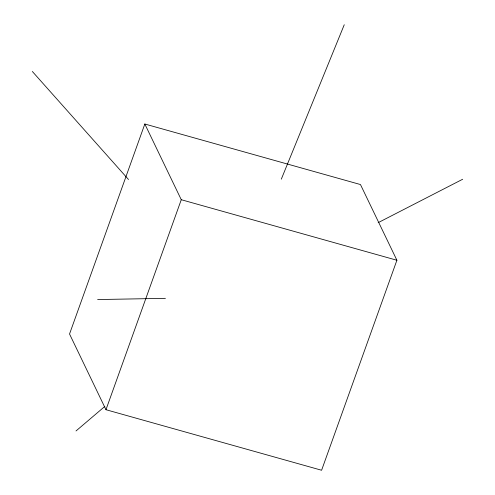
<?xml version="1.0" encoding="UTF-8"?>
<svg xmlns="http://www.w3.org/2000/svg" width="495" height="495" viewBox="0 0 495 495"><rect width="100%" height="100%" fill="white"/><g stroke="black" fill="none" stroke-linecap="round" stroke-linejoin="round"><path stroke-width="0.74" d="M144.831 124.01L69.535 334.007L105.967 409.712L321.601 470.25L396.903 260.252L360.465 184.548L144.831 124.01L181.269 199.714L105.967 409.712M281.302 179.171L344.254 24.75M76.013 430.953L104.86 406.395M378.168 222.663L462.658 179.258M97.633 299.555L165.423 298.343M181.269 199.714L396.903 260.252M32.342 71.472L128.514 179.512"/></g></svg>
